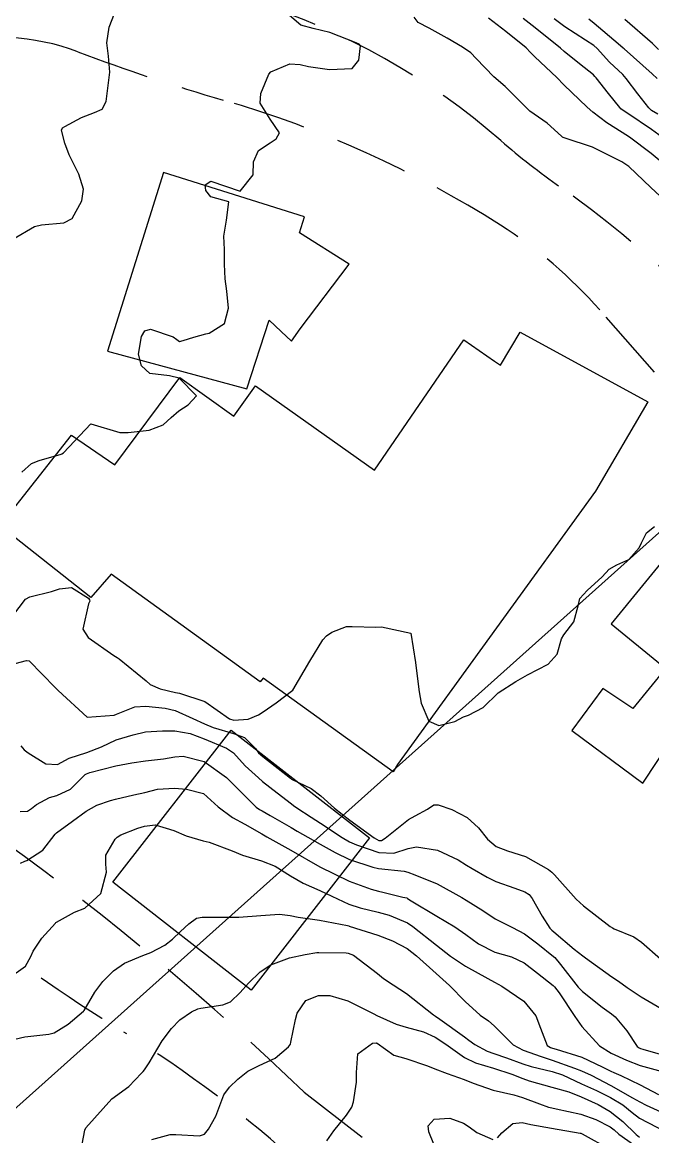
# Model space of a CAD drawing. Header units: metres. Extents: x 298520 to 308411, y 7433745 to 7450750.
# Drawn here: x 301297.3 to 301340.3, y 7442817 to 7442893 of the extents above; entities that cross this region are included whole.
import ezdxf

# ---------------------------------------------------------------- set-up
doc = ezdxf.new("R2010")
doc.units = ezdxf.units.M
doc.header["$LTSCALE"] = 10
doc.linetypes.add('CONTINUO', pattern=[0])
doc.linetypes.add('DASHED', pattern=[0.75, 0.5, -0.25])
for name, color, linetype in [('Curvas de Nivel 1m', 11, 'Continuous'), ('Curvas de Nivel 5m', 15, 'Continuous'), ('Edificações', 30, 'Continuous'), ('TEXTO', 45, 'Continuous'), ('Vias Secundárias', 230, 'DASHED')]:
    doc.layers.add(name, color=color, linetype=linetype)

msp = doc.modelspace()

# ---------------------------------------------------------------- linework, layer by layer
at = {"layer": 'Curvas de Nivel 1m', "flags": 128}
for points, elevation in [([(301296.66, 7442878.184), (301298.137, 7442879.036), (301298.61, 7442879.153), (301300.14, 7442879.299), (301300.705, 7442879.602), (301301.363, 7442880.8), (301301.477, 7442881.59), (301301.166, 7442882.607), (301300.663, 7442883.603), (301300.514, 7442883.923), (301300.204, 7442884.731), (301299.984, 7442885.612), (301300.054, 7442885.773), (301300.217, 7442885.873), (301301.341, 7442886.479), (301302.232, 7442886.83), (301302.754, 7442887.056), (301303.034, 7442887.572), (301303.175, 7442888.65), (301303.281, 7442889.57), (301303.182, 7442890.663), (301303.078, 7442891.572), (301303.238, 7442892.631), (301303.596, 7442893.567)], 694), ([(301340.814, 7442881.123), (301340.172, 7442881.716), (301338.686, 7442883.145), (301338.196, 7442883.462), (301337.057, 7442884.022), (301336.206, 7442884.465), (301334.335, 7442885.076), (301334.212, 7442885.104), (301334.147, 7442885.136), (301334.079, 7442885.202), (301333.107, 7442886.102), (301332.228, 7442886.697), (301331.919, 7442886.914), (301331.612, 7442887.229), (301330.253, 7442888.59), (301329.479, 7442889.258), (301328.275, 7442890.49), (301327.895, 7442890.891), (301327.345, 7442891.284), (301326.292, 7442891.898), (301325.051, 7442892.563), (301324.308, 7442892.966), (301324.05, 7442893.323)], 696), ([(301341.301, 7442883.119), (301340.202, 7442884.028), (301338.723, 7442885.145), (301338.216, 7442885.459), (301337.171, 7442886.114), (301336.23, 7442886.849), (301335.843, 7442887.184), (301334.256, 7442888.707), (301333.77, 7442889.205), (301332.277, 7442890.621), (301331.975, 7442890.919), (301331.672, 7442891.229), (301330.299, 7442892.346), (301329.109, 7442893.262)], 697), ([(301340.969, 7442885.122), (301340.218, 7442885.664), (301338.623, 7442886.752), (301338.232, 7442887.009), (301338.145, 7442887.064), (301338.057, 7442887.153), (301337.298, 7442888.113), (301336.458, 7442889.177), (301336.365, 7442889.279), (301336.265, 7442889.376), (301335.319, 7442890.143), (301334.281, 7442890.987), (301334.022, 7442891.203), (301332.303, 7442892.589), (301331.476, 7442893.233)], 698), ([(301340.657, 7442886.697), (301340.231, 7442886.963), (301340.036, 7442887.132), (301339.294, 7442888.093), (301338.503, 7442889.148), (301338.265, 7442889.4), (301337.37, 7442890.26), (301336.521, 7442891.176), (301336.286, 7442891.386), (301335.725, 7442891.753), (301334.305, 7442892.665), (301333.598, 7442893.207)], 699), ([(301340.712, 7442891.126), (301340.289, 7442891.525), (301338.414, 7442893.149)], 701), ([(301296.672, 7442852.497), (301297.531, 7442853.635), (301297.834, 7442853.785), (301299.298, 7442854.155), (301299.84, 7442854.337), (301300.664, 7442854.421), (301301.834, 7442853.713), (301301.904, 7442853.579), (301301.917, 7442853.494), (301301.83, 7442853.317), (301301.443, 7442851.586), (301301.804, 7442851.011), (301303.546, 7442849.803), (301303.784, 7442849.655), (301303.926, 7442849.559), (301305.768, 7442848.056), (301306.041, 7442847.812), (301306.706, 7442847.526), (301307.759, 7442847.278), (301308.04, 7442847.226), (301309.75, 7442846.66), (301311.437, 7442845.473), (301311.732, 7442845.389), (301312.716, 7442845.455), (301313.425, 7442845.757), (301313.741, 7442845.959), (301314.615, 7442846.567), (301315.763, 7442847.42), (301316.917, 7442849.403), (301317.798, 7442850.854), (301318.048, 7442851.14), (301318.427, 7442851.384), (301319.423, 7442851.76), (301319.809, 7442851.76), (301321.432, 7442851.73), (301321.809, 7442851.737), (301323.803, 7442851.32), (301324.126, 7442849.317), (301324.164, 7442848.931), (301324.372, 7442847.314), (301324.514, 7442846.55), (301325.044, 7442845.307), (301325.73, 7442845.026), (301326.818, 7442845.284), (301327.403, 7442845.61), (301327.74, 7442845.717), (301328.755, 7442846.253), (301329.763, 7442847.25), (301330.981, 7442848.028), (301331.775, 7442848.471), (301333.172, 7442849.209), (301333.79, 7442849.889), (301334.08, 7442850.918), (301334.257, 7442851.195), (301334.928, 7442852.078), (301335.232, 7442853.186), (301335.337, 7442853.686), (301335.843, 7442854.233), (301336.86, 7442855.165), (301337.348, 7442855.67), (301337.865, 7442855.977), (301338.678, 7442856.335), (301339.389, 7442857.135), (301339.554, 7442857.465), (301339.893, 7442858.168), (301340.427, 7442858.595)], 696), ([(301295.776, 7442848.984), (301297.598, 7442849.449), (301297.781, 7442849.423), (301299.551, 7442847.612), (301299.76, 7442847.396), (301301.733, 7442845.59), (301303.575, 7442845.723), (301303.736, 7442845.783), (301304.989, 7442846.302), (301305.745, 7442846.34), (301307.053, 7442846.21), (301307.741, 7442846.043), (301308.943, 7442845.498), (301309.729, 7442845.128), (301310.328, 7442844.882), (301311.723, 7442844.472), (301312.473, 7442844.211), (301313.209, 7442843.448), (301313.427, 7442843.161), (301313.708, 7442842.907), (301315.595, 7442841.421), (301315.682, 7442841.368), (301317.008, 7442840.732), (301317.671, 7442840.221), (301318.601, 7442839.381), (301319.655, 7442838.568), (301321.301, 7442837.353), (301321.64, 7442837.188), (301321.805, 7442837.182), (301322.067, 7442837.344), (301323.656, 7442838.603), (301324.111, 7442838.863), (301324.937, 7442839.307), (301325.369, 7442839.6), (301325.666, 7442839.611), (301326.617, 7442839.29), (301327.658, 7442838.754), (301328.428, 7442838.046), (301329.045, 7442837.259), (301329.636, 7442836.778), (301330.401, 7442836.473), (301331.626, 7442836.08), (301333.203, 7442835.206), (301333.429, 7442835.021), (301333.609, 7442834.826), (301335.1, 7442833.185), (301335.586, 7442832.728), (301337.403, 7442831.324), (301337.564, 7442831.212), (301337.674, 7442831.158), (301339.018, 7442830.599), (301339.554, 7442830.248), (301340.849, 7442829.117)], 697), ([(301297.219, 7442843.637), (301297.443, 7442843.367), (301297.708, 7442843.154), (301298.919, 7442842.399), (301299.7, 7442842.368), (301300.508, 7442842.799), (301301.709, 7442843.185), (301302.717, 7442843.575), (301303.718, 7442844.037), (301304.878, 7442844.392), (301305.723, 7442844.586), (301306.865, 7442844.663), (301307.724, 7442844.645), (301308.76, 7442844.463), (301309.719, 7442844.118), (301311.237, 7442843.475), (301311.71, 7442843.148), (301312.516, 7442842.273), (301313.412, 7442841.444), (301313.689, 7442841.212), (301314.69, 7442840.418), (301315.665, 7442839.674), (301315.812, 7442839.565), (301316.026, 7442839.415), (301317.022, 7442838.765), (301317.653, 7442838.365), (301319.138, 7442837.375), (301319.639, 7442837.094), (301320.116, 7442836.885), (301321.628, 7442836.359), (301322.647, 7442836.315), (301323.633, 7442836.63), (301324.209, 7442836.739), (301325.631, 7442836.521), (301327.051, 7442835.856), (301327.616, 7442835.498), (301327.993, 7442835.274), (301329.025, 7442834.677), (301329.604, 7442834.391), (301330.905, 7442833.932), (301331.597, 7442833.684), (301331.873, 7442833.503), (301332.081, 7442833.223), (301332.766, 7442832.021), (301333.288, 7442831.204), (301333.421, 7442831.062), (301333.56, 7442830.943), (301334.957, 7442829.778), (301335.544, 7442829.317), (301335.726, 7442829.178), (301337.53, 7442827.89), (301337.965, 7442827.591), (301338.578, 7442827.144), (301339.514, 7442826.523), (301340.891, 7442825.727)], 698), ([(301297.171, 7442839.15), (301297.658, 7442839.187), (301297.935, 7442839.353), (301298.273, 7442839.624), (301299.166, 7442840.12), (301299.672, 7442840.247), (301300.599, 7442840.681), (301301.499, 7442841.592), (301301.597, 7442841.688), (301301.694, 7442841.731), (301301.92, 7442841.811), (301303.7, 7442842.279), (301304.772, 7442842.479), (301305.704, 7442842.604), (301306.937, 7442842.753), (301307.707, 7442842.876), (301308.292, 7442842.919), (301309.704, 7442842.559), (301311.24, 7442841.475), (301311.686, 7442841.023), (301313.264, 7442839.446), (301313.5, 7442839.281), (301313.66, 7442839.191), (301314.209, 7442838.883), (301315.649, 7442838.056), (301316.055, 7442837.822), (301316.782, 7442837.403), (301317.636, 7442836.927), (301318.653, 7442836.354), (301319.621, 7442835.888), (301321.223, 7442835.354), (301321.612, 7442835.274), (301323.362, 7442835.076), (301323.61, 7442835.014), (301324.094, 7442834.83), (301325.602, 7442834.221), (301327.292, 7442833.283), (301327.591, 7442833.106), (301328.725, 7442832.404), (301329.572, 7442831.842), (301330.741, 7442831.238), (301331.559, 7442830.803), (301332.471, 7442830.135), (301333.544, 7442829.279), (301333.626, 7442829.199), (301334.012, 7442828.721), (301335.229, 7442827.183), (301335.518, 7442826.877), (301336.854, 7442825.815), (301337.496, 7442825.356), (301337.742, 7442825.156), (301338.548, 7442824.209), (301339.244, 7442823.133), (301339.379, 7442823.038), (301339.472, 7442823.002), (301339.64, 7442822.96), (301341.466, 7442822.431)], 699), ([(301296.189, 7442827.65), (301297.533, 7442828.62), (301297.892, 7442829.273), (301298.057, 7442829.625), (301298.652, 7442830.524), (301299.572, 7442831.539), (301299.606, 7442831.576), (301299.639, 7442831.609), (301300.879, 7442832.298), (301301.583, 7442832.561), (301302.671, 7442833.574), (301303.053, 7442835.014), (301303.01, 7442835.569), (301303.017, 7442836.174), (301303.639, 7442837.271), (301303.785, 7442837.415), (301304.024, 7442837.556), (301305.181, 7442838.011), (301305.649, 7442838.163), (301306.378, 7442838.256), (301307.646, 7442837.855), (301308.497, 7442837.501), (301309.638, 7442837.163), (301310.055, 7442837.068), (301311.628, 7442836.482), (301312.333, 7442836.168), (301313.618, 7442835.79), (301314.551, 7442835.431), (301315.606, 7442834.766), (301316.468, 7442834.273), (301317.597, 7442833.767), (301318.414, 7442833.382), (301319.588, 7442832.839), (301320.357, 7442832.591), (301321.582, 7442832.297), (301322.327, 7442832.085), (301323.575, 7442831.556), (301323.947, 7442831.316), (301325.554, 7442830.033), (301326.507, 7442829.29), (301327.536, 7442828.612), (301328.401, 7442828.136), (301329.526, 7442827.52), (301330.019, 7442827.245), (301331.508, 7442826.219), (301332.33, 7442825.217), (301332.663, 7442824.391), (301333.103, 7442823.206), (301333.334, 7442823.065), (301333.471, 7442823.017), (301333.723, 7442822.945), (301335.465, 7442822.4), (301336.873, 7442821.752), (301337.456, 7442821.455), (301337.658, 7442821.36), (301338.125, 7442821.15), (301339.444, 7442820.509), (301340.7, 7442819.851)], 701), ([(301296.801, 7442823.64), (301297.475, 7442823.79), (301299.129, 7442823.961), (301299.477, 7442824.06), (301300.43, 7442824.654), (301301.492, 7442825.532), (301301.538, 7442825.589), (301302.253, 7442826.837), (301302.807, 7442827.571), (301303.53, 7442828.294), (301304.281, 7442828.807), (301305.541, 7442829.332), (301306.066, 7442829.532), (301307.035, 7442830.033), (301307.557, 7442830.441), (301308.106, 7442830.963), (301308.663, 7442831.499), (301309.183, 7442831.888), (301309.578, 7442831.949), (301311.102, 7442831.951), (301311.578, 7442831.945), (301312.07, 7442831.955), (301313.579, 7442832.067), (301314.852, 7442832.155), (301315.579, 7442832.066), (301316.119, 7442831.952), (301317.576, 7442831.738), (301319.485, 7442831.371), (301319.573, 7442831.349), (301319.599, 7442831.343), (301321.564, 7442830.725), (301322.566, 7442830.326), (301323.55, 7442829.806), (301324.191, 7442829.314), (301325.531, 7442828.101), (301326.45, 7442827.291), (301327.507, 7442826.209), (301328.542, 7442825.264), (301329.106, 7442824.873), (301329.486, 7442824.53), (301330.801, 7442823.237), (301331.469, 7442822.879), (301332.697, 7442822.443), (301333.463, 7442822.194), (301334.978, 7442821.665), (301335.456, 7442821.473), (301336.104, 7442821.173), (301337.443, 7442820.472), (301338.932, 7442819.636), (301339.426, 7442819.362), (301339.865, 7442819.126), (301341.416, 7442818.415)], 702), ([(301301.386, 7442816.471), (301301.564, 7442817.424), (301301.65, 7442817.586), (301303.423, 7442819.56), (301304.573, 7442820.411), (301305.449, 7442821.309), (301305.56, 7442821.429), (301305.651, 7442821.537), (301305.953, 7442822.027), (301306.86, 7442823.519), (301307.481, 7442824.353), (301308.049, 7442824.943), (301308.855, 7442825.496), (301309.288, 7442825.701), (301309.497, 7442825.754), (301310.997, 7442825.979), (301311.504, 7442826.185), (301312.171, 7442826.803), (301312.731, 7442827.452), (301313.531, 7442828.223), (301314.266, 7442828.702), (301315.54, 7442829.168), (301316.612, 7442829.404), (301317.397, 7442829.541), (301317.545, 7442829.551), (301319.398, 7442829.519), (301319.545, 7442829.495), (301319.892, 7442829.367), (301321.531, 7442828.11), (301321.941, 7442827.758), (301322.602, 7442827.334), (301323.514, 7442826.751), (301325.348, 7442825.301), (301325.492, 7442825.201), (301325.794, 7442824.992), (301327.478, 7442823.78), (301327.767, 7442823.566), (301328.172, 7442823.27), (301329.025, 7442822.813), (301329.467, 7442822.66), (301330.339, 7442822.366), (301331.46, 7442821.94), (301332.011, 7442821.774), (301333.455, 7442821.434), (301334.152, 7442821.193), (301335.444, 7442820.596), (301336.479, 7442820.127), (301337.43, 7442819.662), (301338.266, 7442819.147), (301338.913, 7442818.633), (301339.414, 7442818.246), (301341.213, 7442817.304)], 703), ([(301306.142, 7442816.782), (301307.397, 7442817.123), (301307.773, 7442817.131), (301309.396, 7442817.035), (301309.74, 7442817.144), (301310.016, 7442817.484), (301310.517, 7442818.374), (301310.914, 7442819.475), (301311.06, 7442819.842), (301311.436, 7442820.351), (301312.005, 7442820.901), (301312.686, 7442821.452), (301313.457, 7442821.828), (301314.55, 7442822.341), (301315.47, 7442823.109), (301315.594, 7442823.297), (301315.627, 7442823.418), (301315.941, 7442824.963), (301316.066, 7442825.414), (301316.645, 7442826.269), (301317.511, 7442826.617), (301318.285, 7442826.615), (301319.506, 7442826.256), (301321.293, 7442825.352), (301321.492, 7442825.245), (301322.814, 7442824.658), (301323.484, 7442824.443), (301324.666, 7442824.123), (301325.478, 7442823.77), (301326.196, 7442823.293), (301327.464, 7442822.376), (301328.211, 7442822.019), (301329.457, 7442821.651), (301330.702, 7442821.238), (301331.449, 7442820.938), (301331.888, 7442820.782), (301333.44, 7442820.368), (301334.593, 7442820.031), (301335.431, 7442819.695), (301336.591, 7442819.168), (301337.418, 7442818.708), (301338.282, 7442818.018), (301339.175, 7442817.133), (301339.4, 7442816.957)], 704), ([(301325.391, 7442816.476), (301325.032, 7442817.304), (301324.991, 7442817.721), (301325.412, 7442818.174), (301326.465, 7442818.237), (301327.409, 7442817.906), (301327.788, 7442817.655), (301328.322, 7442817.266), (301329.396, 7442816.801)], 706), ([(301329.731, 7442816.913), (301330.018, 7442817.244), (301330.76, 7442817.886), (301331.41, 7442817.939), (301332.002, 7442817.815), (301333.407, 7442817.563), (301335.355, 7442817.229), (301335.403, 7442817.217), (301335.495, 7442817.179), (301337.388, 7442816.134)], 706)]:
    msp.add_lwpolyline(points, dxfattribs=dict(at, elevation=elevation))
at = {"layer": 'Curvas de Nivel 5m', "flags": 128}
for points, elevation in [([(301297.277, 7442862.295), (301297.942, 7442862.886), (301298.47, 7442863.099), (301299.952, 7442863.527), (301300.015, 7442863.546), (301300.12, 7442863.607), (301301.973, 7442865.58), (301303.967, 7442864.995), (301304.532, 7442864.989), (301305.969, 7442865.15), (301306.914, 7442865.526), (301307.469, 7442866.029), (301307.988, 7442866.485), (301308.619, 7442866.879), (301309.19, 7442867.498), (301308.015, 7442868.713), (301307.354, 7442868.858), (301306.018, 7442869.028), (301305.433, 7442869.546), (301305.242, 7442870.337), (301305.429, 7442871.546), (301305.659, 7442871.934), (301306.051, 7442872.049), (301307.592, 7442871.517), (301307.857, 7442871.329), (301308.04, 7442871.21), (301308.284, 7442871.264), (301309.019, 7442871.5), (301309.822, 7442871.716), (301310.047, 7442871.774), (301311.098, 7442872.434), (301311.368, 7442873.471), (301311.256, 7442874.643), (301311.15, 7442875.474), (301311.108, 7442876.475), (301311.094, 7442877.475), (301311.051, 7442878.395), (301311.23, 7442879.474), (301311.406, 7442880.721), (301310.159, 7442881.059), (301309.819, 7442881.493), (301309.772, 7442881.891), (301310.173, 7442882.131), (301312.163, 7442881.46), (301313.068, 7442882.562), (301313.071, 7442883.451), (301313.413, 7442884.236), (301314.206, 7442884.76), (301314.623, 7442885.022), (301314.851, 7442885.434), (301314.222, 7442886.369), (301313.533, 7442887.447), (301313.578, 7442888.111), (301314.128, 7442889.441), (301314.264, 7442889.584), (301315.556, 7442890.142), (301316.27, 7442890.102), (301316.823, 7442889.966), (301318.267, 7442889.754), (301319.817, 7442889.825), (301320.273, 7442890.39), (301320.37, 7442891.369), (301320.284, 7442891.474), (301320.085, 7442891.573), (301318.296, 7442892.267), (301317.16, 7442892.547), (301316.303, 7442892.776), (301315.529, 7442893.428)], 695), ([(301340.613, 7442889.127), (301340.266, 7442889.452), (301338.354, 7442891.149), (301338.284, 7442891.208), (301337.95, 7442891.493), (301336.308, 7442892.88), (301335.943, 7442893.184)], 700), ([(301297.183, 7442835.636), (301297.479, 7442835.768), (301297.616, 7442835.814), (301298.721, 7442836.524), (301299.556, 7442837.611), (301299.596, 7442837.658), (301299.644, 7442837.694), (301300.745, 7442838.506), (301301.659, 7442839.187), (301302.401, 7442839.579), (301303.328, 7442839.905), (301303.67, 7442840.006), (301304.923, 7442840.299), (301305.677, 7442840.462), (301306.538, 7442840.669), (301307.681, 7442840.742), (301308.507, 7442840.675), (301309.676, 7442840.392), (301310.668, 7442839.48), (301311.656, 7442838.752), (301312.479, 7442838.286), (301313.645, 7442837.63), (301313.986, 7442837.437), (301315.629, 7442836.512), (301317.613, 7442835.39), (301319.603, 7442834.403), (301321.101, 7442833.852), (301321.597, 7442833.727), (301321.906, 7442833.655), (301323.26, 7442833.325), (301323.531, 7442833.26), (301323.592, 7442833.229), (301323.836, 7442833.072), (301325.58, 7442832.011), (301326.805, 7442831.288), (301327.565, 7442830.764), (301328.419, 7442830.134), (301329.546, 7442829.564), (301330.668, 7442829.239), (301331.539, 7442828.846), (301332.44, 7442828.124), (301333.524, 7442827.293), (301333.619, 7442827.199), (301333.92, 7442826.793), (301334.998, 7442825.185), (301335.486, 7442824.491), (301336.684, 7442823.168), (301337.468, 7442822.681), (301338.518, 7442822.199), (301339.46, 7442821.836), (301341.214, 7442821.354)], 700), ([(301318.073, 7442816.71), (301318.56, 7442817.383), (301319.414, 7442818.455), (301319.796, 7442818.989), (301319.893, 7442819.365), (301320.096, 7442820.71), (301320.116, 7442821.363), (301320.198, 7442822.63), (301321.195, 7442823.353), (301321.443, 7442823.38), (301321.473, 7442823.367), (301321.517, 7442823.349), (301322.663, 7442822.53), (301323.463, 7442822.302), (301324.939, 7442821.824), (301325.456, 7442821.6), (301326.281, 7442821.292), (301327.447, 7442820.888), (301328.072, 7442820.642), (301329.437, 7442820.16), (301330.831, 7442819.837), (301331.429, 7442819.649), (301332.587, 7442819.213), (301333.207, 7442818.989), (301333.42, 7442818.939), (301333.733, 7442818.884), (301335.416, 7442818.512), (301336.436, 7442818.146), (301337.408, 7442817.65), (301337.688, 7442817.438), (301338.009, 7442817.151), (301339.389, 7442816.183)], 705)]:
    msp.add_lwpolyline(points, dxfattribs=dict(at, elevation=elevation))
at = {"layer": 'Edificações'}
for points in [[(301316.26, 7442872.064), (301319.616, 7442876.473), (301316.225, 7442878.615), (301316.565, 7442879.695), (301306.945, 7442882.722), (301303.117, 7442870.55), (301312.619, 7442867.974), (301314.148, 7442872.648), (301314.97, 7442871.886), (301315.673, 7442871.234)], [(301300.674, 7442864.813), (301303.618, 7442862.793), (301308.057, 7442868.749), (301311.743, 7442866.116), (301313.223, 7442868.188), (301321.33, 7442862.427), (301327.421, 7442871.308), (301329.525, 7442869.865), (301329.933, 7442869.584), (301331.271, 7442871.849), (301339.985, 7442867.092), (301336.402, 7442861.003), (301322.899, 7442842.371), (301322.613, 7442841.864), (301313.731, 7442848.257), (301313.538, 7442847.988), (301303.378, 7442855.337), (301301.985, 7442853.744), (301295.794, 7442858.635)], [(301336.913, 7442847.542), (301334.796, 7442844.668), (301339.637, 7442841.089), (301342.522, 7442845.455), (301342.983, 7442845.151), (301348.517, 7442852.485), (301341.961, 7442857.432), (301337.472, 7442851.956), (301340.843, 7442849.192), (301341.19, 7442848.908), (301338.956, 7442846.183)], [(301303.489, 7442834.329), (301311.556, 7442844.695), (301320.996, 7442837.349), (301312.929, 7442826.983)]]:
    msp.add_lwpolyline(points, close=True, dxfattribs=at)
at = {"layer": 'TEXTO', "linetype": 'CONTINUO'}
msp.add_polyline3d([(301363.37, 7442878.401, 0), (301198.321, 7442730.838, 0)], dxfattribs=at)
at = {"layer": 'Vias Secundárias'}
for points in [[(301465.55, 7442973.319, 0), (301478.59, 7442967.28, -0.011668)], [(301286.401, 7442690.541), (301304.342, 7442695.105, 0.00115), (301330.301, 7442701.772, 0.013999), (301376.097, 7442715.025, -0.039145), (301398.356, 7442720.271, 0.089471), (301407.984, 7442723.586, 0.318952), (301411.402, 7442730.787, 0.146741), (301405.057, 7442743.411, 0.044961), (301397.658, 7442749.95), (301356.88, 7442784.179), (301350.047, 7442789.556, 0.002704), (301339.14, 7442798.042, 0.047734), (301332.623, 7442802.132, -0.053992), (301327.081, 7442805.708, -0.015181), (301316.371, 7442814.935, 0.047014), (301304.245, 7442824.106, -0.030471), (301292.607, 7442832.319, 0.002991)]]:
    msp.add_lwpolyline(points, format="xyb", dxfattribs=at)
at = {"layer": 'Vias Secundárias', "elevation": 697.377}
for points in [[(301313.099, 7442894.366, -0.102676), (301329.959, 7442884.903, 0.025637), (301333.996, 7442881.738, -0.071013), (301349.297, 7442867.328), (301345.387, 7442863.492), (301336.697, 7442873.357, 0.07103), (301329.919, 7442879.146, 0.070978), (301311.018, 7442887.662, -0.019706), (301301.101, 7442890.959, 0.158907), (301291.726, 7442891.383, 0.118104)], [(301296.104, 7442837.073, -0.035453), (301316.542, 7442820.007), (301355.976, 7442789.608), (301408.823, 7442748.929), (301414.555, 7442743.494), (301425.441, 7442736.572, 0.042069), (301434.525, 7442731.817, 0.195313), (301438.405, 7442731.769, -0.020573), (301444.441, 7442733.852, -0.015912), (301453.637, 7442736.291, -0.015586), (301476.582, 7442740.853, -0.005741), (301485.1, 7442742.172), (301487.463, 7442735.551), (301462.511, 7442729.518), (301433.735, 7442722.376, 0.007082), (301416.218, 7442717.763, -0.023813), (301403.079, 7442714.77, 0.01902), (301390.125, 7442711.949, 0.014671), (301356.722, 7442702.278, -0.043473), (301341.587, 7442698.826, 0.052608), (301319.3, 7442693.314, -0.030434), (301307.757, 7442689.91, 0.010626), (301280.742, 7442683.094)]]:
    msp.add_lwpolyline(points, format="xyb", dxfattribs=at)

doc.saveas('drawing.dxf')
